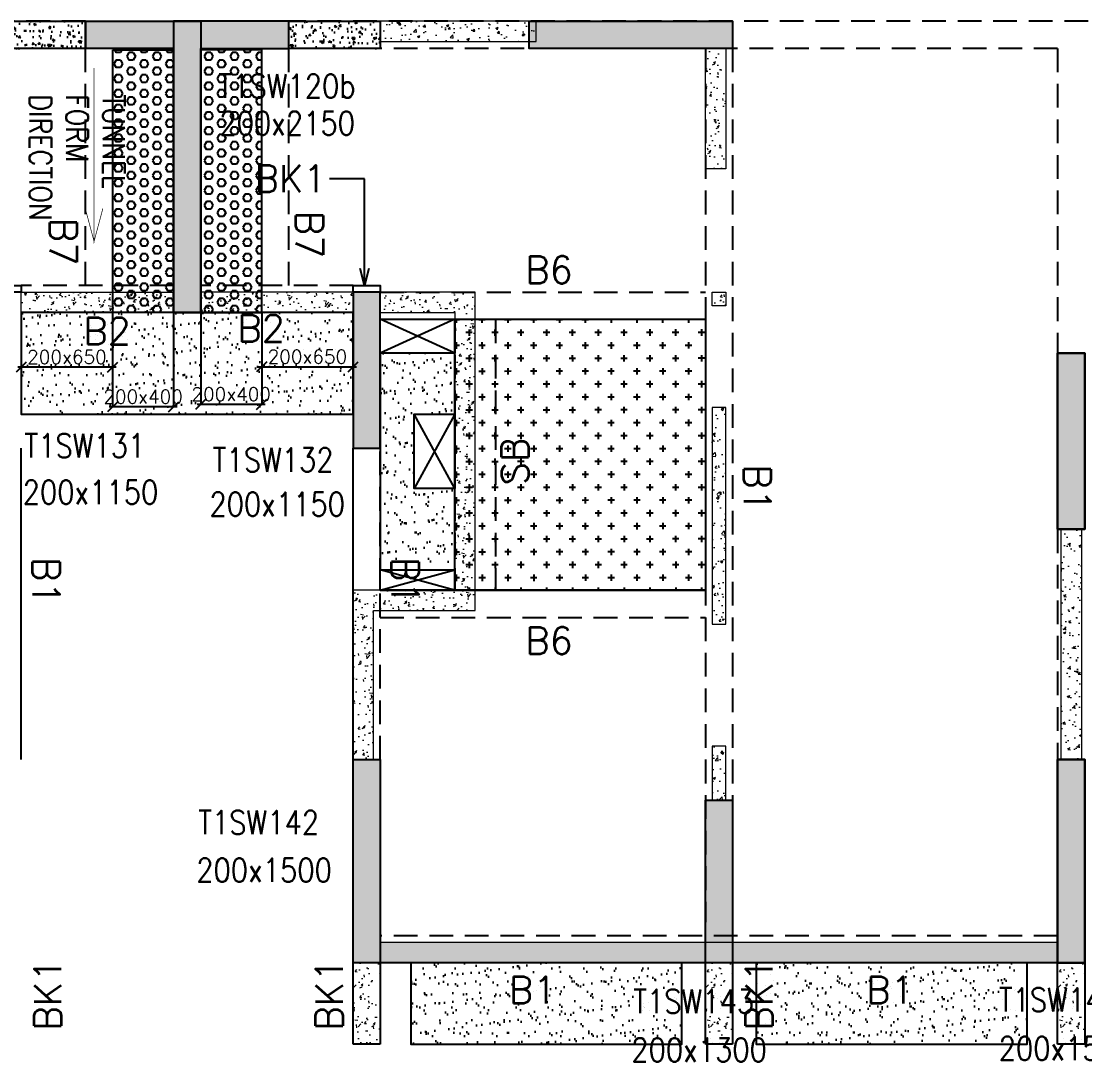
# Model space of a CAD drawing. Header units: millimetres. Extents: x 1078357 to 2594950, y -4969473 to -4636555.
# Drawn here: x 1979451 to 1987301, y -4669834 to -4662154 of the extents above; entities that cross this region are included whole.
import ezdxf

# ---------------------------------------------------------------- set-up
doc = ezdxf.new("R2010")
doc.units = ezdxf.units.MM
doc.header["$PDMODE"] = 35
for name, pattern in [('CONTINOUS', [0]), ('HIDDEN', [0.375, 0.25, -0.125]), ('New Retail block$0$CONTINOUS', [0])]:
    doc.linetypes.add(name, pattern=pattern)
doc.layers.get('0').update_dxf_attribs({"lineweight": 0})
doc.layers.get('Defpoints').update_dxf_attribs({"lineweight": 0})
for name, color, linetype, lineweight in [('A-_ANOTDIMA_D-', 6, 'Continuous', 13), ('COL. NO.', 30, 'Continuous', 25), ('COL. SIZE', 7, 'Continuous', 25), ('DIM', 9, 'Continuous', 25), ('HATCH', 8, 'Continuous', 30), ('RCC UPSTAND', 43, 'Continuous', 30), ('S-NON STR RCC WALL', 8, 'Continuous', 0)]:
    doc.layers.add(name, color=color, linetype=linetype, lineweight=lineweight)
for name, color, linetype in [('B-200x325', 201, 'HIDDEN'), ('B-200x375', 41, 'HIDDEN'), ('B-200x650', 241, 'HIDDEN'), ('B-300xSLAB THK.', 151, 'Continuous'), ('BK1-200x650', 241, 'HIDDEN'), ('DC BEAM NO.', 7, 'Continuous'), ('DROP SLAB', 8, 'Continuous'), ('NON STR. RCC WALL', 6, 'Continuous'), ('S-COLUMN_SHEAR WALL', 1, 'Continuous'), ('S-PROJECTION', 54, 'New Retail block$0$CONTINOUS'), ('SLAB FOLD', 8, 'Continuous'), ('TEXT', 7, 'Continuous')]:
    doc.layers.add(name, color=color, linetype=linetype)
doc.styles.add('Roman', font='romans')
doc.styles.add('ROMANS', font='romans.shx', dxfattribs={"width": 0.85})
doc.dimstyles.new('HARESH', dxfattribs={"dimtxt": 150, "dimasz": 75, "dimexe": 0, "dimexo": 0, "dimgap": 25, "dimtad": 1, "dimdec": 0, "dimdsep": 46, "dimtxsty": 'Roman', "dimblk": 'OBLIQUE', "dimcen": 225, "dimdle": 25, "dimclrd": 2, "dimclre": 2, "dimclrt": 7, "dimadec": 8, "dimazin": 1, "dimtfac": 1, "dimtdec": 0, "dimtmove": 0, "dimatfit": 0, "dimfxl": 1, "dimlwd": -1, "dimlwe": -1, "dimarcsym": 0})
pattern_1 = [(50, (-4410069.28, 23210408.14), (182.184669, -15.9390855), [19.05, -209.55]), (355, (-4410069.28, 23210408.14), (-35.2434214, 191.0568452), [15.24, -167.6405842]), (100.4514447, (-4410054.1, 23210406.81), (146.9412471, 175.1177519), [16.1900088, -178.0902446]), (46.1842, (-4410069.28, 23210458.94), (271.0790409, -42.042328), [28.575, -314.325]), (96.6355576, (-4410046.7, 23210455.44), (237.404134, 247.4261246), [24.2850231, -267.1356082]), (351.1841512, (-4410069.28, 23210458.94), (237.404134, 247.4261246), [22.859967, -251.459732]), (21, (-4410043.88, 23210446.24), (151.6143913, -102.2651982), [19.05, -209.55]), (326, (-4410043.88, 23210446.24), (61.8020283, 184.1879661), [15.24, -167.64]), (71.451445, (-4410031.24, 23210437.72), (213.4164193, 81.9227689), [16.1900088, -178.0899376]), (37.5, (-4410069.28, 23210408.14), (3.08860325, 84.55503887), [0, -165.608, 0, -170.18, 0, -168.275]), (7.5, (-4410069.28, 23210408.14), (66.8196625, 100.18057482), [0, -97.028, 0, -161.798, 0, -64.135]), (327.5, (-4410125.92, 23210408.14), (135.59059517, -5.728744), [0, -63.5, 0, -198.12, 0, -262.89]), (317.5, (-4410151.32, 23210408.14), (148.1291814, 25.42649103), [0, -82.55, 0, -131.572, 0, -186.69])]
pattern_2 = [(140, (-1216073.79, -7197373.38), (12.550427, 143.4520365), [15, -165]), (85, (-1216073.79, -7197373.38), (-150.438427, -27.7502667), [12, -132]), (190.4514445, (-1216072.74, -7197361.43), (-137.887998, 115.7017693), [12.7480384, -140.2284224]), (136.1842, (-1216113.79, -7197373.38), (33.103856, 213.448266), [22.5, -247.5]), (186.6356355, (-1216111.03, -7197355.6), (-194.82372, 186.932389), [19.122068, -210.342752]), (81.184164, (-1216113.8, -7197373.38), (-194.82372, 186.932389), [18, -198]), (111, (-1216103.79, -7197353.38), (80.523778, 119.3814104), [15, -165]), (56, (-1216103.79, -7197353.38), (-145.030009, 48.6630664), [12, -132]), (161.4514447, (-1216097.08, -7197343.43), (-64.5062306, 168.0444753), [12.748038, -140.2284224]), (127.5, (-1216073.79, -7197373.38), (-66.57877077, 2.43197106), [0, -130.4, 0, -134, 0, -132.5]), (97.5, (-1216073.79, -7197373.38), (-78.8823424, 52.6139075), [0, -76.4, 0, -127.4, 0, -50.5]), (57.5, (-1216073.79, -7197417.98), (4.51097435, 106.7644872), [0, -50, 0, -156, 0, -207]), (47.5, (-1216073.79, -7197437.98), (-20.0209965, 116.6372339), [0, -65, 0, -103.6, 0, -147])]
pattern_3 = [(180, (834801.65, 212820.39), (-7e-15, -54.99261315), [31.75, -63.5]), (300, (834801.65, 212820.39), (47.625, 27.4963066), [31.75, -63.5]), (240, (834769.9, 212820.39), (47.625, -27.4963066), [31.75, -63.5])]

# ---------------------------------------------------------------- blocks, each defined once
blk = doc.blocks.new('_Oblique')
at = {"color": 0, "linetype": 'ByBlock', "lineweight": -2}
blk.add_line((-0.5, -0.5), (0.5, 0.5), dxfattribs=at)
blk = doc.blocks.new('*D1496')
at = {"layer": 'Defpoints', "color": 0, "ltscale": 700, "transparency": 16777216}
for p in [(1980125.9, -4664304.3, 0), (1980576, -4664304.3, 0), (1980125.9, -4664999.4)]:
    blk.add_point(p, dxfattribs=at)
at = {"layer": 'DIM', "color": 2, "ltscale": 700, "transparency": 16777216}
for p, q in [((1980125.9, -4664304.3), (1980125.9, -4664999.4)), ((1980576, -4664304.3), (1980576, -4664999.4)), ((1980601, -4664999.4), (1980100.9, -4664999.4))]:
    blk.add_line(p, q, dxfattribs=at)
at = {"layer": 'DIM', "color": 2, "ltscale": 700, "transparency": 16777216, "xscale": 75, "yscale": 75, "zscale": 75, "rotation": 180}
blk.add_blockref('_Oblique', (1980125.9, -4664999.4), dxfattribs=at)
at = {"layer": 'DIM', "color": 2, "ltscale": 700, "transparency": 16777216, "xscale": 75, "yscale": 75, "zscale": 75}
blk.add_blockref('_Oblique', (1980576, -4664999.4), dxfattribs=at)
at = {"layer": 'DIM', "color": 7, "ltscale": 700, "transparency": 16777216, "insert": (1980350.9, -4664924.4), "char_height": 150, "attachment_point": 5, "style": 'Roman'}
blk.add_mtext('{\\H0.666667x;200x400}', dxfattribs=at)
blk = doc.blocks.new('*D1497')
at = {"layer": 'Defpoints', "color": 0, "ltscale": 700, "transparency": 16777216}
for p in [(1979451.2, -4664304.3, 0), (1980125.9, -4664304.3, 0), (1979451.2, -4664706.4)]:
    blk.add_point(p, dxfattribs=at)
at = {"layer": 'DIM', "color": 2, "ltscale": 700, "transparency": 16777216}
for p, q in [((1979451.2, -4664304.3), (1979451.2, -4664706.4)), ((1980125.9, -4664304.3), (1980125.9, -4664706.4)), ((1980150.9, -4664706.4), (1979426.2, -4664706.4))]:
    blk.add_line(p, q, dxfattribs=at)
at = {"layer": 'DIM', "color": 2, "ltscale": 700, "transparency": 16777216, "xscale": 75, "yscale": 75, "zscale": 75, "rotation": 180}
blk.add_blockref('_Oblique', (1979451.2, -4664706.4), dxfattribs=at)
at = {"layer": 'DIM', "color": 2, "ltscale": 700, "transparency": 16777216, "xscale": 75, "yscale": 75, "zscale": 75}
blk.add_blockref('_Oblique', (1980125.9, -4664706.4), dxfattribs=at)
at = {"layer": 'DIM', "color": 7, "ltscale": 700, "transparency": 16777216, "insert": (1979788.5, -4664631.4), "char_height": 150, "attachment_point": 5, "style": 'Roman'}
blk.add_mtext('{\\H0.666667x;200x650}', dxfattribs=at)
blk = doc.blocks.new('*D1498')
at = {"layer": 'Defpoints', "color": 0, "ltscale": 700, "transparency": 16777216}
for p in [(1980776, -4664304.3, 0), (1981226.2, -4664304.3, 0), (1981226.2, -4664981.1)]:
    blk.add_point(p, dxfattribs=at)
at = {"layer": 'DIM', "color": 2, "ltscale": 700, "transparency": 16777216}
for p, q in [((1980776, -4664304.3), (1980776, -4664981.1)), ((1981226.2, -4664304.3), (1981226.2, -4664981.1)), ((1980751, -4664981.1), (1981251.2, -4664981.1))]:
    blk.add_line(p, q, dxfattribs=at)
at = {"layer": 'DIM', "color": 2, "ltscale": 700, "transparency": 16777216, "xscale": 75, "yscale": 75, "zscale": 75, "rotation": 180}
blk.add_blockref('_Oblique', (1980776, -4664981.1), dxfattribs=at)
at = {"layer": 'DIM', "color": 2, "ltscale": 700, "transparency": 16777216, "xscale": 75, "yscale": 75, "zscale": 75}
blk.add_blockref('_Oblique', (1981226.2, -4664981.1), dxfattribs=at)
at = {"layer": 'DIM', "color": 7, "ltscale": 700, "transparency": 16777216, "insert": (1981001.1, -4664906.1), "char_height": 150, "attachment_point": 5, "style": 'Roman'}
blk.add_mtext('{\\H0.666667x;200x400}', dxfattribs=at)
blk = doc.blocks.new('*D1499')
at = {"layer": 'Defpoints', "color": 0, "ltscale": 700, "transparency": 16777216}
for p in [(1981226.2, -4664304.3, 0), (1981901, -4664304.3, 0), (1981901, -4664704.4)]:
    blk.add_point(p, dxfattribs=at)
at = {"layer": 'DIM', "color": 2, "ltscale": 700, "transparency": 16777216}
for p, q in [((1981226.2, -4664304.3), (1981226.2, -4664704.4)), ((1981901, -4664304.3), (1981901, -4664704.4)), ((1981201.2, -4664704.4), (1981926, -4664704.4))]:
    blk.add_line(p, q, dxfattribs=at)
at = {"layer": 'DIM', "color": 2, "ltscale": 700, "transparency": 16777216, "xscale": 75, "yscale": 75, "zscale": 75, "rotation": 180}
blk.add_blockref('_Oblique', (1981226.2, -4664704.4), dxfattribs=at)
at = {"layer": 'DIM', "color": 2, "ltscale": 700, "transparency": 16777216, "xscale": 75, "yscale": 75, "zscale": 75}
blk.add_blockref('_Oblique', (1981901, -4664704.4), dxfattribs=at)
at = {"layer": 'DIM', "color": 7, "ltscale": 700, "transparency": 16777216, "insert": (1981563.6, -4664629.4), "char_height": 150, "attachment_point": 5, "style": 'Roman'}
blk.add_mtext('{\\H0.666667x;200x650}', dxfattribs=at)
blk = doc.blocks.new('G$CD63B60BD')
at = {"layer": 'COL. NO.', "linetype": 'Continuous', "style": 'ROMANS', "width": 0.85}
for s, p in [('T1SW120b', (51580.2, 6384.1, -320.4)), ('T1SW131', (50148.3, 3730, -320.4)), ('T1SW132', (51538, 3625.4, -320.4)), ('T1SW142', (51431.2, 948.8, -320.4)), ('T1SW143', (54642.4, -371.8, -320.4)), ('T1SW144', (57341.1, -360.2, -320.4))]:
    blk.add_text(s, height=175, dxfattribs=at).set_placement(p)
at = {"layer": 'COL. SIZE', "linetype": 'Continuous', "style": 'ROMANS', "width": 0.85}
for s, p in [('200x2150', (51587.7, 6109.9, -320.4)), ('200x1150', (50135.8, 3386.6, -320.4)), ('200x1150', (51513.8, 3298.1, -320.4)), ('200x1500', (51417, 597.2, -320.4)), ('200x1500', (57339.9, -719.7, -320.4)), ('200x1300', (54628.2, -730, -320.4))]:
    blk.add_text(s, height=175, dxfattribs=at).set_placement(p)

msp = doc.modelspace()

# ---------------------------------------------------------------- hatches: boundary and pattern name
at = {"layer": 'DROP SLAB'}
h = msp.add_hatch(dxfattribs=at)
h.set_pattern_fill('CROSS', color=8, scale=15, angle=0.03079)
h.set_pattern_definition([(180.03079016, (-4626764.67, 23436560.17), (-95.19879988, -95.3011726), [47.625, -142.875]), (270.03079016, (-4626788.5, 23436583.97), (95.3011726, -95.19879988), [47.625, -142.875])])
h.paths.add_polyline_path([(1982651.2, -4664353.8), (1984501.2, -4664353.8), (1984501.2, -4666353.6), (1982651.2, -4666353.6)])
at = {"layer": 'HATCH'}
h = msp.add_hatch(dxfattribs=at)
h.set_pattern_fill('AR-SAND', color=8, scale=3, angle=179.97015)
h.set_pattern_definition([(37.47015413, (-3131831.55, 18702404.8), (-4.72361136, 146.8264517), [0, -115.824, 0, -129.54, 0, -123.825]), (7.4701541, (-3131831.55, 18702404.8), (134.9689868, 214.9772528), [0, -62.484, 0, -104.394, 0, -40.005]), (327.4701541, (-3131925.27, 18702404.84), (237.2979035, 0.3075449), [0, -38.1, 0, -137.16, 0, -179.07]), (317.4701541, (-3131925.27, 18702404.84), (229.1017424, 66.759465), [0, -19.05, 0, -89.916, 0, -102.87])])
h.paths.add_polyline_path([(1981901.4, -4664303.8), (1979451.4, -4664303.8), (1979451.4, -4664903.8), (1981901.4, -4664903.8)])
h = msp.add_hatch(dxfattribs=at)
h.set_pattern_fill('AR-SAND', color=8, scale=3, angle=179.97015)
h.set_pattern_definition([(37.47015413, (-3131831.46, 18702404.8), (-4.72361136, 146.8264517), [0, -115.824, 0, -129.54, 0, -123.825]), (7.4701541, (-3131831.46, 18702404.8), (134.9689868, 214.9772528), [0, -62.484, 0, -104.394, 0, -40.005]), (327.4701541, (-3131925.19, 18702404.84), (237.2979035, 0.3075449), [0, -38.1, 0, -137.16, 0, -179.07]), (317.4701541, (-3131925.19, 18702404.84), (229.1017424, 66.759465), [0, -19.05, 0, -89.916, 0, -102.87])])
h.paths.add_polyline_path([(1981901.5, -4664303.8), (1979451.5, -4664303.8), (1979451.5, -4665053.8), (1981901.5, -4665053.8)])
h = msp.add_hatch(dxfattribs=at)
h.set_pattern_fill('AR-SAND', color=8, scale=3, angle=180.02985)
h.set_pattern_definition([(37.47015413, (-4239566.87, 23610371.66), (-4.72361136, 146.8264517), [0, -115.824, 0, -129.54, 0, -123.825]), (7.4701541, (-4239566.87, 23610371.66), (134.9689868, 214.9772528), [0, -62.484, 0, -104.394, 0, -40.005]), (327.47015413, (-4239660.6, 23610371.71), (237.29790347, 0.3075449), [0, -38.1, 0, -137.16, 0, -179.07]), (317.4701541, (-4239660.6, 23610371.7), (229.1017424, 66.759465), [0, -19.05, 0, -89.916, 0, -102.87])])
h.paths.add_polyline_path([(1982101.2, -4666203.8), (1982651.2, -4666203.8), (1982651.2, -4665603.8), (1982351.2, -4665603.8), (1982351.2, -4665053.8), (1982651.2, -4665053.8), (1982651.2, -4664603.8), (1982101.2, -4664603.8)])
h = msp.add_hatch(dxfattribs=at)
h.set_pattern_fill('AR-SAND', color=8, scale=3, angle=179.97015)
h.set_pattern_definition([(37.47015413, (-3138356.55, 18702404.81), (-4.72361136, 146.8264517), [0, -115.824, 0, -129.54, 0, -123.825]), (7.4701541, (-3138356.55, 18702404.8), (134.9689868, 214.9772528), [0, -62.484, 0, -104.394, 0, -40.005]), (327.4701541, (-3138450.27, 18702404.86), (237.2979035, 0.3075449), [0, -38.1, 0, -137.16, 0, -179.07]), (317.4701541, (-3138450.27, 18702404.86), (229.1017424, 66.759465), [0, -19.05, 0, -89.916, 0, -102.87])])
h.paths.add_polyline_path([(1984326.4, -4669103.8), (1982326.4, -4669103.8), (1982326.4, -4669703.8), (1984326.4, -4669703.8)])
h = msp.add_hatch(dxfattribs=at)
h.set_pattern_fill('AR-SAND', color=8, scale=3, angle=179.97015)
h.set_pattern_definition([(37.47015413, (-3140906.55, 18702404.81), (-4.72361136, 146.8264517), [0, -115.824, 0, -129.54, 0, -123.825]), (7.4701541, (-3140906.55, 18702404.8), (134.9689868, 214.9772528), [0, -62.484, 0, -104.394, 0, -40.005]), (327.4701541, (-3141000.27, 18702404.86), (237.2979035, 0.3075449), [0, -38.1, 0, -137.16, 0, -179.07]), (317.4701541, (-3141000.27, 18702404.86), (229.1017424, 66.759465), [0, -19.05, 0, -89.916, 0, -102.87])])
h.paths.add_polyline_path([(1986876.4, -4669103.8), (1984876.4, -4669103.8), (1984876.4, -4669703.8), (1986876.4, -4669703.8)])
at = {"layer": 'RCC UPSTAND'}
h = msp.add_hatch(dxfattribs=at)
h.set_pattern_fill('AR-CONC', color=8, scale=20, angle=90)
h.set_pattern_definition(pattern_2)
h.paths.add_polyline_path([(1979251.2, -4662153.8), (1979926.2, -4662153.8), (1979926.2, -4662353.8), (1979251.2, -4662353.8)])
h = msp.add_hatch(dxfattribs=at)
h.set_pattern_fill('AR-CONC', color=8, scale=20, angle=90)
h.set_pattern_definition(pattern_2)
h.paths.add_polyline_path([(1981426.2, -4662153.8), (1982101.2, -4662153.8), (1982101.2, -4662353.8), (1981426.2, -4662353.8)])
at = {"layer": 'S-COLUMN_SHEAR WALL', "lineweight": 25}
h = msp.add_hatch(color=1, dxfattribs=at)
h.dxf.hatch_style = 1
h.paths.add_polyline_path([(1980576.2, -4662353.8), (1979926.2, -4662353.8), (1979926.2, -4662153.8), (1980776.2, -4662153.8), (1980776.2, -4664303.8), (1980576.2, -4664303.8)])
at = {"layer": 'S-COLUMN_SHEAR WALL', "lineweight": 25, "extrusion": (1.00316e-06, -2.11765e-11, 1)}
h = msp.add_hatch(color=1, dxfattribs=at)
h.dxf.hatch_style = 1
h.paths.add_polyline_path([(1980776.2, -4662353.8), (1981426.2, -4662353.8), (1981426.2, -4662153.8), (1980576.2, -4662153.8), (1980576.2, -4664303.8), (1980776.2, -4664303.8)])
at = {"layer": 'S-COLUMN_SHEAR WALL', "lineweight": 25}
h = msp.add_hatch(color=1, dxfattribs=at)
h.dxf.hatch_style = 1
h.paths.add_polyline_path([(1983201.2, -4662153.8), (1984701.2, -4662153.8), (1984701.2, -4662353.8), (1983201.2, -4662353.8)])
at = {"layer": 'S-COLUMN_SHEAR WALL', "lineweight": 25, "extrusion": (1.00316e-06, -2.11765e-11, 1)}
h = msp.add_hatch(color=1, dxfattribs=at)
h.dxf.hatch_style = 1
h.paths.add_polyline_path([(1982101.2, -4664153.8), (1981901.2, -4664153.8), (1981901.2, -4665303.8), (1982101.2, -4665303.8)])
h = msp.add_hatch(color=1, dxfattribs=at)
h.dxf.hatch_style = 1
h.paths.add_polyline_path([(1987301.2, -4664603.8), (1987101.2, -4664603.8), (1987101.2, -4665903.8), (1987301.2, -4665903.8)])
at = {"layer": 'S-COLUMN_SHEAR WALL', "lineweight": 25, "extrusion": (-1.00316e-06, -1.91639e-11, 1)}
h = msp.add_hatch(color=1, dxfattribs=at)
h.dxf.hatch_style = 1
h.paths.add_polyline_path([(1987101.2, -4664603.8), (1987301.2, -4664603.8), (1987301.2, -4665903.8), (1987101.2, -4665903.8)])
at = {"layer": 'S-COLUMN_SHEAR WALL', "lineweight": 25, "extrusion": (1.00316e-06, -2.11765e-11, 1)}
h = msp.add_hatch(color=1, dxfattribs=at)
h.dxf.hatch_style = 1
h.paths.add_polyline_path([(1982101.2, -4669103.8), (1981901.2, -4669103.8), (1981901.2, -4667603.8), (1982101.2, -4667603.8)])
h = msp.add_hatch(color=1, dxfattribs=at)
h.dxf.hatch_style = 1
h.paths.add_polyline_path([(1987301.2, -4669103.9), (1987101.2, -4669103.9), (1987101.2, -4667603.8), (1987301.2, -4667603.8)])
at = {"layer": 'S-COLUMN_SHEAR WALL', "lineweight": 25, "extrusion": (-1.00316e-06, -1.91639e-11, 1)}
h = msp.add_hatch(color=1, dxfattribs=at)
h.dxf.hatch_style = 1
h.paths.add_polyline_path([(1987101.2, -4669103.9), (1987301.2, -4669103.9), (1987301.2, -4667603.8), (1987101.2, -4667603.8)])
at = {"layer": 'S-COLUMN_SHEAR WALL', "lineweight": 25}
h = msp.add_hatch(color=1, dxfattribs=at)
h.dxf.hatch_style = 1
h.paths.add_polyline_path([(1984701.2, -4667903.8), (1984701.2, -4669103.8), (1984501.2, -4669103.8), (1984501.2, -4667903.8)])
at = {"layer": 'S-NON STR RCC WALL', "ltscale": 700}
h = msp.add_hatch(dxfattribs=at)
h.set_pattern_fill('AR-CONC', color=256)
h.set_pattern_definition([(50, (1951234.82, -4802138.5), (182.18467, -15.93909), [19.05, -209.55]), (355, (1951234.82, -4802138.5), (-35.24342, 191.05685), [15.24, -167.64058]), (100.45144, (1951250, -4802139.83), (146.94125, 175.11775), [16.19, -178.09024]), (46.1842, (1951234.82, -4802087.7), (271.07904, -42.04233), [28.575, -314.325]), (96.63556, (1951257.4, -4802091.2), (237.40413, 247.42612), [24.285, -267.1356]), (351.18415, (1951234.82, -4802087.7), (237.40413, 247.4261), [22.85997, -251.45973]), (21, (1951260.22, -4802100.4), (151.61439, -102.2652), [19.05, -209.55]), (326, (1951260.22, -4802100.4), (61.80203, 184.18797), [15.24, -167.64]), (71.45144, (1951272.85, -4802108.92), (213.41642, 81.92277), [16.19, -178.08994]), (37.5, (1951234.82, -4802138.5), (3.088603, 84.55504), [0, -165.608, 0, -170.18, 0, -168.275]), (7.5, (1951234.82, -4802138.5), (66.81966, 100.180575), [0, -97.028, 0, -161.798, 0, -64.135]), (327.5, (1951178.18, -4802138.5), (135.590595, -5.728744), [0, -63.5, 0, -198.12, 0, -262.89]), (317.5, (1951152.78, -4802138.5), (148.12918, 25.42649), [0, -82.55, 0, -131.572, 0, -186.69])])
h.paths.add_polyline_path([(1983251.4, -4662153.8), (1982101.4, -4662153.8), (1982101.4, -4662303.8), (1983251.4, -4662303.8)])
at = {"layer": 'S-NON STR RCC WALL'}
h = msp.add_hatch(dxfattribs=at)
h.set_pattern_fill('AR-CONC', color=256, angle=180)
h.set_pattern_definition([(50, (-5467033.76, 27891137.28), (182.184669, -15.93908554), [19.05, -209.55]), (355, (-5467033.76, 27891137.28), (-35.2434214, 191.0568452), [15.24, -167.6405842]), (100.4514447, (-5467018.58, 27891135.95), (146.9412471, 175.1177519), [16.1900088, -178.0902446]), (46.1842, (-5467033.76, 27891188.08), (271.0790409, -42.042328), [28.575, -314.325]), (96.6355576, (-5467011.17, 27891184.57), (237.404134, 247.4261246), [24.2850231, -267.1356082]), (351.1841512, (-5467033.76, 27891188.08), (237.404134, 247.4261246), [22.859967, -251.459732]), (21, (-5467008.36, 27891175.38), (151.6143913, -102.2651982), [19.05, -209.55]), (326, (-5467008.36, 27891175.38), (61.8020283, 184.1879661), [15.24, -167.64]), (71.451445, (-5466995.73, 27891166.85), (213.4164193, 81.9227689), [16.1900088, -178.0899376]), (37.5, (-5467033.76, 27891137.276), (3.08860325, 84.55503887), [0, -165.608, 0, -170.18, 0, -168.275]), (7.5, (-5467033.76, 27891137.28), (66.8196625, 100.18057482), [0, -97.028, 0, -161.798, 0, -64.135]), (327.5, (-5467090.4, 27891137.276), (135.59059517, -5.72874399), [0, -63.5, 0, -198.12, 0, -262.89]), (317.5, (-5467115.8, 27891137.28), (148.1291814, 25.42649103), [0, -82.55, 0, -131.572, 0, -186.69])])
h.paths.add_polyline_path([(1984501.4, -4662353.9), (1984651.4, -4662353.9), (1984651.4, -4663243.8), (1984501.4, -4663243.8)])
h = msp.add_hatch(dxfattribs=at)
h.set_pattern_fill('AR-CONC', color=256)
h.set_pattern_definition(pattern_1)
h.paths.add_polyline_path([(1980576.4, -4664303.8), (1979451.4, -4664303.8), (1979451.4, -4664153.8), (1980576.4, -4664153.8)])
h = msp.add_hatch(dxfattribs=at)
h.set_pattern_fill('AR-CONC', color=256, angle=180)
h.set_pattern_definition(pattern_1)
h.paths.add_polyline_path([(1980776.4, -4664303.8), (1981901.4, -4664303.8), (1981901.4, -4664153.8), (1980776.4, -4664153.8)])
h = msp.add_hatch(dxfattribs=at)
h.set_pattern_fill('AR-CONC', color=256, angle=180)
h.set_pattern_definition(pattern_1)
h.paths.add_polyline_path([(1982801.4, -4666503.8), (1982801.4, -4664153.8), (1982101.4, -4664153.8), (1982101.4, -4664303.8), (1982651.4, -4664303.8), (1982651.4, -4666353.8), (1981901.4, -4666353.8), (1981901.4, -4667603.8), (1982051.4, -4667603.8), (1982051.4, -4666503.8)])
h = msp.add_hatch(dxfattribs=at)
h.set_pattern_fill('AR-CONC', color=256, angle=180)
h.set_pattern_definition([(50, (3081825.94, -9479255.7), (182.184669, -15.9390855), [19.05, -209.55]), (355, (3081825.94, -9479255.7), (-35.2434214, 191.056845), [15.24, -167.640584]), (100.4514447, (3081841.12, -9479257.02), (146.941247, 175.117752), [16.190009, -178.0902446]), (46.1842, (3081825.94, -9479204.9), (271.079041, -42.042328), [28.575, -314.325]), (96.6355576, (3081848.53, -9479208.4), (237.404134, 247.426125), [24.285023, -267.135608]), (351.184151, (3081825.94, -9479204.9), (237.404134, 247.426125), [22.859967, -251.459732]), (21, (3081851.34, -9479217.6), (151.6143913, -102.265198), [19.05, -209.55]), (326, (3081851.34, -9479217.6), (61.802028, 184.187966), [15.24, -167.64]), (71.451445, (3081863.98, -9479226.12), (213.416419, 81.922769), [16.190009, -178.0899376]), (37.5, (3081825.94, -9479255.69), (3.08860325, 84.5550389), [0, -165.608, 0, -170.18, 0, -168.275]), (7.5, (3081825.94, -9479255.69), (66.8196625, 100.1805748), [0, -97.028, 0, -161.798, 0, -64.135]), (327.5, (3081769.3, -9479255.69), (135.5905952, -5.728744), [0, -63.5, 0, -198.12, 0, -262.89]), (317.5, (3081743.9, -9479255.69), (148.1291814, 25.426491), [0, -82.55, 0, -131.572, 0, -186.69])])
h.paths.add_polyline_path([(1984551.4, -4664153.6), (1984651.4, -4664153.6), (1984651.4, -4664253.6), (1984551.4, -4664253.6)])
h = msp.add_hatch(dxfattribs=at)
h.set_pattern_fill('AR-CONC', color=256, angle=180)
h.set_pattern_definition([(50, (3081839.16, -9477891.03), (182.184669, -15.9390855), [19.05, -209.55]), (355, (3081839.16, -9477891.03), (-35.2434214, 191.056845), [15.24, -167.640584]), (100.4514447, (3081854.34, -9477892.36), (146.941247, 175.117752), [16.190009, -178.0902446]), (46.1842, (3081839.16, -9477840.23), (271.079041, -42.042328), [28.575, -314.325]), (96.6355576, (3081861.75, -9477843.73), (237.404134, 247.426125), [24.285023, -267.135608]), (351.184151, (3081839.16, -9477840.23), (237.404134, 247.426125), [22.859967, -251.459732]), (21, (3081864.56, -9477852.93), (151.6143913, -102.265198), [19.05, -209.55]), (326, (3081864.56, -9477852.93), (61.802028, 184.187966), [15.24, -167.64]), (71.451445, (3081877.2, -9477861.45), (213.416419, 81.922769), [16.190009, -178.0899376]), (37.5, (3081839.16, -9477891.03), (3.08860325, 84.5550389), [0, -165.608, 0, -170.18, 0, -168.275]), (7.5, (3081839.16, -9477891.03), (66.8196625, 100.1805748), [0, -97.028, 0, -161.798, 0, -64.135]), (327.5, (3081782.515, -9477891.03), (135.5905952, -5.728744), [0, -63.5, 0, -198.12, 0, -262.89]), (317.5, (3081757.11, -9477891.03), (148.1291814, 25.426491), [0, -82.55, 0, -131.572, 0, -186.69])])
h.paths.add_polyline_path([(1984551.4, -4666603.6), (1984651.4, -4666603.6), (1984651.4, -4665003.6), (1984551.4, -4665003.6)])
at = {"layer": 'S-NON STR RCC WALL', "ltscale": 700}
h = msp.add_hatch(dxfattribs=at)
h.set_pattern_fill('AR-CONC', color=256)
h.set_pattern_definition([(50, (854010.1, -118119.31), (182.184669, -15.9390855), [19.05, -209.55]), (355, (854010.1, -118119.31), (-35.2434214, 191.056845), [15.24, -167.640584]), (100.4514447, (854025.29, -118120.64), (146.941247, 175.117752), [16.190009, -178.0902446]), (46.1842, (854010.1, -118068.51), (271.079041, -42.042328), [28.575, -314.325]), (96.6355576, (854032.7, -118072.02), (237.404134, 247.426125), [24.285023, -267.135608]), (351.184151, (854010.1, -118068.5), (237.404134, 247.426125), [22.859967, -251.459732]), (21, (854035.5, -118081.21), (151.6143913, -102.265198), [19.05, -209.55]), (326, (854035.5, -118081.21), (61.802028, 184.187966), [15.24, -167.64]), (71.451445, (854048.14, -118089.74), (213.416419, 81.922769), [16.190009, -178.0899376]), (37.5, (854010.104, -118119.31), (3.08860325, 84.5550389), [0, -165.608, 0, -170.18, 0, -168.275]), (7.5, (854010.1, -118119.31), (66.8196625, 100.1805748), [0, -97.028, 0, -161.798, 0, -64.135]), (327.5, (853953.46, -118119.31), (135.5905952, -5.728744), [0, -63.5, 0, -198.12, 0, -262.89]), (317.5, (853928.06, -118119.31), (148.1291814, 25.426491), [0, -82.55, 0, -131.572, 0, -186.69])])
h.paths.add_polyline_path([(1987126.4, -4665903.8), (1987276.4, -4665903.8), (1987276.4, -4667603.8), (1987126.4, -4667603.8)])
at = {"layer": 'S-NON STR RCC WALL'}
h = msp.add_hatch(dxfattribs=at)
h.set_pattern_fill('AR-CONC', color=256, angle=180)
h.set_pattern_definition([(50, (1984614.44, -4793871.84), (182.18467, -15.93909), [19.05, -209.55]), (355, (1984614.44, -4793871.84), (-35.24342, 191.05685), [15.24, -167.64058]), (100.45144, (1984629.62, -4793873.17), (146.94125, 175.11775), [16.19, -178.09024]), (46.1842, (1984614.44, -4793821.04), (271.07904, -42.04233), [28.575, -314.325]), (96.63556, (1984637.03, -4793824.55), (237.40413, 247.4261), [24.285, -267.1356]), (351.18415, (1984614.44, -4793821.04), (237.40413, 247.4261), [22.85997, -251.45973]), (21, (1984639.84, -4793833.74), (151.6144, -102.2652), [19.05, -209.55]), (326, (1984639.84, -4793833.74), (61.80203, 184.18797), [15.24, -167.64]), (71.45144, (1984652.48, -4793842.26), (213.41642, 81.92277), [16.19, -178.08994]), (37.5, (1984614.44, -4793871.84), (3.088603, 84.55504), [0, -165.608, 0, -170.18, 0, -168.275]), (7.5, (1984614.44, -4793871.84), (66.81966, 100.180575), [0, -97.028, 0, -161.798, 0, -64.135]), (327.5, (1984557.8, -4793871.84), (135.590595, -5.728744), [0, -63.5, 0, -198.12, 0, -262.89]), (317.5, (1984532.4, -4793871.84), (148.12918, 25.42649), [0, -82.55, 0, -131.572, 0, -186.69])])
h.paths.add_polyline_path([(1984551.5, -4667904.1), (1984651.5, -4667904.1), (1984651.4, -4667503.6), (1984551.4, -4667503.6)])
h = msp.add_hatch(dxfattribs=at)
h.set_pattern_fill('AR-CONC', color=256, angle=180)
h.set_pattern_definition([(50, (-5507294, 27894427.33), (182.184669, -15.93908554), [19.05, -209.55]), (355, (-5507294, 27894427.33), (-35.2434214, 191.0568452), [15.24, -167.6405842]), (100.4514447, (-5507278.81, 27894426), (146.9412471, 175.1177519), [16.1900088, -178.0902446]), (46.1842, (-5507294, 27894478.13), (271.0790409, -42.042328), [28.575, -314.325]), (96.6355576, (-5507271.4, 27894474.62), (237.404134, 247.4261246), [24.2850231, -267.1356082]), (351.1841512, (-5507294, 27894478.13), (237.404134, 247.4261246), [22.859967, -251.459732]), (21, (-5507268.6, 27894465.43), (151.6143913, -102.2651982), [19.05, -209.55]), (326, (-5507268.6, 27894465.43), (61.8020283, 184.1879661), [15.24, -167.64]), (71.451445, (-5507255.96, 27894456.9), (213.4164193, 81.9227689), [16.1900088, -178.0899376]), (37.5, (-5507293.994, 27894427.326), (3.08860325, 84.55503887), [0, -165.608, 0, -170.18, 0, -168.275]), (7.5, (-5507293.99, 27894427.33), (66.8196625, 100.18057482), [0, -97.028, 0, -161.798, 0, -64.135]), (327.5, (-5507350.636, 27894427.326), (135.59059517, -5.72874399), [0, -63.5, 0, -198.12, 0, -262.89]), (317.5, (-5507376.04, 27894427.33), (148.1291814, 25.42649103), [0, -82.55, 0, -131.572, 0, -186.69])])
h.paths.add_polyline_path([(1982104.3, -4669103.8), (1987101.4, -4669103.8), (1987101.4, -4668953.8), (1982104.3, -4668953.8)])
h = msp.add_hatch(dxfattribs=at)
h.set_pattern_fill('AR-CONC', color=256, angle=180)
h.set_pattern_definition([(50, (-7648271, 37570003.53), (182.184669, -15.93908554), [19.05, -209.55]), (355, (-7648271, 37570003.53), (-35.2434214, 191.0568452), [15.24, -167.6405842]), (100.4514447, (-7648255.82, 37570002.2), (146.9412471, 175.1177519), [16.1900088, -178.0902446]), (46.1842, (-7648271, 37570054.33), (271.0790409, -42.0423279), [28.575, -314.325]), (96.6355576, (-7648248.4, 37570050.82), (237.404134, 247.4261246), [24.2850231, -267.1356082]), (351.1841512, (-7648271, 37570054.33), (237.404134, 247.4261246), [22.859967, -251.459732]), (21, (-7648245.6, 37570041.63), (151.61439127, -102.2651982), [19.05, -209.55]), (326, (-7648245.6, 37570041.63), (61.80202835, 184.1879661), [15.24, -167.64]), (71.451445, (-7648232.97, 37570033.1), (213.4164193, 81.9227689), [16.1900088, -178.0899376]), (37.5, (-7648271, 37570003.525), (3.08860325, 84.55503887), [0, -165.608, 0, -170.18, 0, -168.275]), (7.5, (-7648271, 37570003.525), (66.81966251, 100.18057482), [0, -97.028, 0, -161.798, 0, -64.135]), (327.5, (-7648327.64, 37570003.525), (135.59059517, -5.72874399), [0, -63.5, 0, -198.12, 0, -262.89]), (317.5, (-7648353.04, 37570003.53), (148.1291814, 25.42649103), [0, -82.55, 0, -131.572, 0, -186.69])])
h.paths.add_polyline_path([(1982101.2, -4669103.7), (1981901.3, -4669103.7), (1981901.3, -4669703.7), (1982101.2, -4669703.7), (1982101.3, -4669703.7), (1982101.3, -4669103.9)], is_closed=False)
h = msp.add_hatch(dxfattribs=at)
h.set_pattern_fill('AR-CONC', color=256, angle=180)
h.set_pattern_definition([(50, (-7645670.98, 37570003.46), (182.184669, -15.93908554), [19.05, -209.55]), (355, (-7645670.98, 37570003.46), (-35.2434214, 191.0568452), [15.24, -167.6405842]), (100.4514447, (-7645655.8, 37570002.13), (146.9412471, 175.1177519), [16.1900088, -178.0902446]), (46.1842, (-7645670.98, 37570054.26), (271.0790409, -42.0423279), [28.575, -314.325]), (96.6355576, (-7645648.4, 37570050.76), (237.404134, 247.4261246), [24.2850231, -267.1356082]), (351.1841512, (-7645670.98, 37570054.26), (237.404134, 247.4261246), [22.859967, -251.459732]), (21, (-7645645.58, 37570041.56), (151.61439127, -102.2651982), [19.05, -209.55]), (326, (-7645645.58, 37570041.56), (61.80202835, 184.1879661), [15.24, -167.64]), (71.451445, (-7645632.95, 37570033.04), (213.4164193, 81.9227689), [16.1900088, -178.0899376]), (37.5, (-7645670.985, 37570003.46), (3.08860325, 84.55503887), [0, -165.608, 0, -170.18, 0, -168.275]), (7.5, (-7645670.985, 37570003.46), (66.81966251, 100.18057482), [0, -97.028, 0, -161.798, 0, -64.135]), (327.5, (-7645727.63, 37570003.46), (135.59059517, -5.72874399), [0, -63.5, 0, -198.12, 0, -262.89]), (317.5, (-7645753.03, 37570003.46), (148.1291814, 25.42649103), [0, -82.55, 0, -131.572, 0, -186.69])])
h.paths.add_polyline_path([(1984701.3, -4669103.8), (1984501.3, -4669103.8), (1984501.3, -4669703.8), (1984701.3, -4669703.8), (1984701.3, -4669703.8), (1984701.3, -4669103.9)], is_closed=False)
h = msp.add_hatch(dxfattribs=at)
h.set_pattern_fill('AR-CONC', color=256, angle=180)
h.set_pattern_definition([(50, (-7643070.96, 37570003.46), (182.184669, -15.93908554), [19.05, -209.55]), (355, (-7643070.96, 37570003.46), (-35.2434214, 191.0568452), [15.24, -167.6405842]), (100.4514447, (-7643055.78, 37570002.13), (146.9412471, 175.1177519), [16.1900088, -178.0902446]), (46.1842, (-7643070.96, 37570054.26), (271.0790409, -42.0423279), [28.575, -314.325]), (96.6355576, (-7643048.37, 37570050.76), (237.404134, 247.4261246), [24.2850231, -267.1356082]), (351.1841512, (-7643070.96, 37570054.26), (237.404134, 247.4261246), [22.859967, -251.459732]), (21, (-7643045.56, 37570041.56), (151.61439127, -102.2651982), [19.05, -209.55]), (326, (-7643045.56, 37570041.56), (61.80202835, 184.1879661), [15.24, -167.64]), (71.451445, (-7643032.93, 37570033.04), (213.4164193, 81.9227689), [16.1900088, -178.0899376]), (37.5, (-7643070.964, 37570003.46), (3.08860325, 84.55503887), [0, -165.608, 0, -170.18, 0, -168.275]), (7.5, (-7643070.96, 37570003.46), (66.81966251, 100.18057482), [0, -97.028, 0, -161.798, 0, -64.135]), (327.5, (-7643127.606, 37570003.46), (135.59059517, -5.72874399), [0, -63.5, 0, -198.12, 0, -262.89]), (317.5, (-7643153, 37570003.46), (148.1291814, 25.42649103), [0, -82.55, 0, -131.572, 0, -186.69])])
h.paths.add_polyline_path([(1987301.3, -4669103.8), (1987101.3, -4669103.8), (1987101.3, -4669703.8), (1987301.3, -4669703.8), (1987301.3, -4669703.8), (1987301.3, -4669103.9)], is_closed=False)
at = {"layer": 'SLAB FOLD', "ltscale": 1000}
h = msp.add_hatch(dxfattribs=at)
h.set_pattern_fill('HEX', color=8, scale=10, angle=180)
h.set_pattern_definition(pattern_3)
h.paths.add_polyline_path([(1980576.4, -4662364.4), (1980126.4, -4662364.4), (1980126.4, -4664303.7), (1980576.4, -4664303.7)])
h = msp.add_hatch(dxfattribs=at)
h.set_pattern_fill('HEX', color=8, scale=10, angle=180)
h.set_pattern_definition(pattern_3)
h.paths.add_polyline_path([(1980776.7, -4662364.4), (1981226.7, -4662364.4), (1981226.7, -4664303.7), (1980776.7, -4664303.7)])

# ---------------------------------------------------------------- linework, layer by layer
at = {"color": 2, "ltscale": 1000, "const_width": 5, "elevation": -0.1}
msp.add_lwpolyline([(1979923.7, -4663535.3), (1979988.8, -4663778.3), (1979988.8, -4662498.6), (1979988.8, -4663778.3), (1980053.9, -4663535.3)], dxfattribs=at)
at = {"layer": 'B-200x325', "ltscale": 700}
for p, q in [((1982101.7, -4664153.8, 0), (1984501.5, -4664153.8, 0)), ((1982101.5, -4666553.6, 0), (1984501.5, -4666553.6, 0))]:
    msp.add_line(p, q, dxfattribs=at)
at = {"layer": 'B-200x325', "linetype": 'Continuous', "ltscale": 700}
for p, q in [((1982101.7, -4664353.8, 0), (1984501.5, -4664353.8, 0)), ((1982101.5, -4666353.6, 0), (1984501.5, -4666353.6, 0))]:
    msp.add_line(p, q, dxfattribs=at)
at = {"layer": 'B-200x375', "ltscale": 700}
for p, q in [((1979926.4, -4664103.8, 0), (1979926.4, -4662353.8, 0)), ((1981426.7, -4664103.8, 0), (1981426.7, -4662353.8, 0))]:
    msp.add_line(p, q, dxfattribs=at)
at = {"layer": 'B-200x375', "linetype": 'Continuous', "ltscale": 700}
for p, q in [((1980126.4, -4664103.8, 0), (1980126.4, -4662364.4, 0)), ((1981226.7, -4664103.8, 0), (1981226.7, -4662364.4, 0))]:
    msp.add_line(p, q, dxfattribs=at)
at = {"layer": 'B-200x650', "linetype": 'HIDDEN', "ltscale": 700}
for p, q in [((1979926.2, -4662153.8, 0), (1974251.4, -4662153.8, 0)), ((1993626.2, -4662153.8, 0), (1981426.2, -4662153.8, 0)), ((1979926.2, -4662353.8, 0), (1974251.4, -4662353.8, 0)), ((1987101.4, -4662353.8, 0), (1981426.2, -4662353.8, 0)), ((1984501.4, -4662353.9, 0), (1984501.4, -4668803.8, 0)), ((1984701.4, -4662353.9, 0), (1984701.4, -4668803.8, 0)), ((1987101.4, -4662353.8, 0), (1987101.4, -4664603.8, 0)), ((1980576.4, -4664103.8, 0), (1979451.4, -4664103.8, 0)), ((1981901.4, -4664103.8, 0), (1980776.4, -4664103.8, 0)), ((1982101.4, -4667603.8, 0), (1982101.4, -4665303.7, 0)), ((1987101.4, -4665903.8, 0), (1987101.4, -4667603.8, 0)), ((1987101.4, -4668903.8, 0), (1982101.4, -4668903.8, 0))]:
    msp.add_line(p, q, dxfattribs=at)
at = {"layer": 'B-200x650', "linetype": 'Continuous', "ltscale": 700}
msp.add_line((1981901.4, -4664303.8, 0), (1979451.4, -4664303.8, 0), dxfattribs=at)
at = {"layer": 'B-200x650', "linetype": 'CONTINOUS', "ltscale": 700}
for p, q in [((1979451.4, -4667603.8, 0), (1979451.4, -4665303.7, 0)), ((1981901.4, -4667603.8, 0), (1981901.4, -4665303.7, 0)), ((1981901.3, -4669703.8, 0), (1981901.3, -4669103.8, 0)), ((1982101.3, -4669103.8, 0), (1982101.3, -4669703.8, 0)), ((1987101.4, -4669103.8, 0), (1982101.4, -4669103.8, 0)), ((1984501.3, -4669703.9, 0), (1984501.3, -4669103.9, 0)), ((1984701.3, -4669103.9, 0), (1984701.3, -4669703.9, 0)), ((1987101.3, -4669703.9, 0), (1987101.3, -4669103.9, 0)), ((1987301.3, -4669103.9, 0), (1987301.3, -4669703.9, 0)), ((1982101.3, -4669703.8, 0), (1981901.3, -4669703.8, 0)), ((1984701.3, -4669703.9, 0), (1984501.3, -4669703.9, 0)), ((1987301.3, -4669703.9, 0), (1987101.3, -4669703.9, 0))]:
    msp.add_line(p, q, dxfattribs=at)
at = {"layer": 'B-300xSLAB THK.', "linetype": 'HIDDEN', "ltscale": 700}
for p, q in [((1982651, -4664354, 0), (1982651, -4666353.8, 0)), ((1982951, -4664354, 0), (1982951, -4666353.8, 0))]:
    msp.add_line(p, q, dxfattribs=at)
at = {"layer": 'BK1-200x650', "linetype": 'Continuous', "ltscale": 700, "elevation": 0}
for points in [[(1979451.5, -4664153.8), (1979251.4, -4664153.8), (1979251.4, -4664103.7), (1979451.5, -4664103.7)], [(1982101.5, -4664153.8), (1981901.4, -4664153.8), (1981901.4, -4664103.7), (1982101.5, -4664103.7)]]:
    msp.add_lwpolyline(points, close=True, dxfattribs=at)
at = {"layer": 'DROP SLAB', "color": 3, "linetype": 'CONTINOUS', "ltscale": 500}
for p, q in [((1982651.2, -4664353.8, 0), (1982101.2, -4664603.8)), ((1982651.2, -4664603.8), (1982101.4, -4664353.8, 0)), ((1982651.2, -4665603.8), (1982351.2, -4665053.8)), ((1982651.2, -4665053.8), (1982351.2, -4665603.8)), ((1982650.4, -4666353.6, 0), (1982101.2, -4666203.8, 0)), ((1982101.2, -4666353.8), (1982651.2, -4666203.8, 0))]:
    msp.add_line(p, q, dxfattribs=at)
at = {"layer": 'DROP SLAB', "color": 3, "linetype": 'CONTINOUS', "ltscale": 500, "elevation": 0}
for points in [[(1982651.2, -4664603.8), (1982101.4, -4664603.8), (1982101.4, -4664353.8), (1982651.2, -4664353.8)], [(1982651.2, -4664353.8), (1984501.2, -4664353.8), (1984501.2, -4666353.6), (1982651.2, -4666353.6)], [(1982651.2, -4665603.8), (1982351.2, -4665603.8), (1982351.2, -4665053.8), (1982651.2, -4665053.8)], [(1982651.2, -4666353.6), (1982101.2, -4666353.6), (1982101.2, -4666203.8), (1982651.2, -4666203.8)]]:
    msp.add_lwpolyline(points, close=True, dxfattribs=at)
at = {"layer": 'NON STR. RCC WALL', "elevation": 0}
for points in [[(1979251.2, -4662153.8), (1979926.2, -4662153.8), (1979926.2, -4662353.8), (1979251.2, -4662353.8)], [(1981426.2, -4662153.8), (1982101.2, -4662153.8), (1982101.2, -4662353.8), (1981426.2, -4662353.8)]]:
    msp.add_lwpolyline(points, close=True, dxfattribs=at)
at = {"layer": 'S-COLUMN_SHEAR WALL', "color": 1, "lineweight": 25, "elevation": 0}
msp.add_lwpolyline([(1980576.2, -4662353.8), (1979926.2, -4662353.8), (1979926.2, -4662153.8), (1980776.2, -4662153.8), (1980776.2, -4664303.8), (1980576.2, -4664303.8), (1980576.2, -4662353.8)], dxfattribs=at)
at = {"layer": 'S-COLUMN_SHEAR WALL', "color": 1, "lineweight": 25, "extrusion": (1.00316e-06, -2.11765e-11, 1), "elevation": 2}
msp.add_lwpolyline([(1980776.2, -4662353.8), (1981426.2, -4662353.8), (1981426.2, -4662153.8), (1980576.2, -4662153.8), (1980576.2, -4664303.8), (1980776.2, -4664303.8), (1980776.2, -4662353.8)], dxfattribs=at)
at = {"layer": 'S-COLUMN_SHEAR WALL', "color": 1, "lineweight": 25, "elevation": 0}
for points in [[(1983201.2, -4662153.8), (1984701.2, -4662153.8), (1984701.2, -4662353.8), (1983201.2, -4662353.8)], [(1984501.2, -4667904), (1984701.2, -4667904), (1984701.2, -4669103.8), (1984501.2, -4669103.8)]]:
    msp.add_lwpolyline(points, close=True, dxfattribs=at)
at = {"layer": 'S-COLUMN_SHEAR WALL', "color": 1, "lineweight": 25, "extrusion": (1.00316e-06, -2.11765e-11, 1), "elevation": 2}
for points in [[(1982101.2, -4664153.8), (1981901.2, -4664153.8), (1981901.2, -4665303.8), (1982101.2, -4665303.8)], [(1987301.2, -4664603.8), (1987101.2, -4664603.8), (1987101.2, -4665903.8), (1987301.2, -4665903.8)], [(1982101.2, -4669103.8), (1981901.2, -4669103.8), (1981901.2, -4667603.8), (1982101.2, -4667603.8)], [(1987301.2, -4669103.9), (1987101.2, -4669103.9), (1987101.2, -4667603.8), (1987301.2, -4667603.8)]]:
    msp.add_lwpolyline(points, close=True, dxfattribs=at)
at = {"layer": 'S-COLUMN_SHEAR WALL', "color": 1, "lineweight": 25, "extrusion": (-1.00316e-06, -1.91639e-11, 1), "elevation": -2}
for points in [[(1987101.2, -4664603.8), (1987301.2, -4664603.8), (1987301.2, -4665903.8), (1987101.2, -4665903.8)], [(1987101.2, -4669103.9), (1987301.2, -4669103.9), (1987301.2, -4667603.8), (1987101.2, -4667603.8)]]:
    msp.add_lwpolyline(points, close=True, dxfattribs=at)
at = {"layer": 'S-NON STR RCC WALL', "ltscale": 700, "elevation": 0}
for points in [[(1983251.4, -4662153.8), (1982101.4, -4662153.8), (1982101.4, -4662303.8), (1983251.4, -4662303.8)], [(1984501.4, -4662353.9), (1984651.4, -4662353.9), (1984651.4, -4663243.8), (1984501.4, -4663243.8)], [(1984551.4, -4664153.6), (1984651.4, -4664153.6), (1984651.4, -4664253.6), (1984551.4, -4664253.6)], [(1984551.4, -4666603.6), (1984651.4, -4666603.6), (1984651.4, -4665003.6), (1984551.4, -4665003.6)], [(1987126.4, -4665903.8), (1987276.4, -4665903.8), (1987276.4, -4667603.8), (1987126.4, -4667603.8)]]:
    msp.add_lwpolyline(points, close=True, dxfattribs=at)
at = {"layer": 'S-NON STR RCC WALL', "elevation": 0}
for points in [[(1980576.4, -4664303.8), (1979451.4, -4664303.8), (1979451.4, -4664153.8), (1980576.4, -4664153.8)], [(1980776.4, -4664303.8), (1981901.4, -4664303.8), (1981901.4, -4664153.8), (1980776.4, -4664153.8)], [(1982801.4, -4666503.8), (1982801.4, -4664153.8), (1982101.4, -4664153.8), (1982101.4, -4664303.8), (1982651.4, -4664303.8), (1982651.4, -4666353.8), (1981901.4, -4666353.8), (1981901.4, -4667603.8), (1982051.4, -4667603.8), (1982051.4, -4666503.8)], [(1984551.4, -4667904.1), (1984651.4, -4667904.1), (1984651.4, -4667503.6), (1984551.4, -4667503.6)], [(1982104.3, -4669103.8), (1987101.4, -4669103.8), (1987101.4, -4668953.8), (1982104.3, -4668953.8)]]:
    msp.add_lwpolyline(points, close=True, dxfattribs=at)
at = {"layer": 'S-PROJECTION', "elevation": 0}
for points in [[(1981901.5, -4664303.8), (1979451.5, -4664303.8), (1979451.5, -4665053.8), (1981901.5, -4665053.8)], [(1984326.4, -4669103.8), (1982326.4, -4669103.8), (1982326.4, -4669703.8), (1984326.4, -4669703.8)], [(1986876.4, -4669103.8), (1984876.4, -4669103.8), (1984876.4, -4669703.8), (1986876.4, -4669703.8)]]:
    msp.add_lwpolyline(points, close=True, dxfattribs=at)
at = {"layer": 'SLAB FOLD', "color": 8, "ltscale": 1000, "elevation": 0}
for points in [[(1980126.2, -4662364.4), (1980576.2, -4662364.4), (1980576.2, -4664303.7), (1980126.2, -4664303.7)], [(1981226.5, -4662364.4), (1980776.4, -4662364.4), (1980776.4, -4664303.7), (1981226.5, -4664303.7)]]:
    msp.add_lwpolyline(points, close=True, dxfattribs=at)
msp.add_lwpolyline([(1982101.2, -4666203.8), (1982651.2, -4666203.8), (1982651.2, -4665603.8), (1982351.2, -4665603.8), (1982351.2, -4665053.8), (1982651.2, -4665053.8), (1982651.2, -4664603.8), (1982101.2, -4664603.8), (1982101.2, -4666203.8)], dxfattribs=at)

# ---------------------------------------------------------------- block references
at = {"layer": 'A-_ANOTDIMA_D-', "color": 2, "ltscale": 700}
msp.add_blockref('G$CD63B60BD', (1929326.2, -4669103.8, 0), dxfattribs=at)

# ---------------------------------------------------------------- texts
at = {"layer": 'B-200x325', "linetype": 'Continuous', "ltscale": 700, "style": 'ROMANS'}
for p in [(1983171, -4664088.5, -2.7), (1983171.1, -4666825.7, -2.7)]:
    msp.add_text('B6', height=200, rotation=0.00134, dxfattribs=at).set_placement(p)
at = {"layer": 'B-200x375', "linetype": 'Continuous', "ltscale": 700, "style": 'ROMANS'}
for p in [(1981479.1, -4663553.2, -2.7), (1979662.7, -4663605.3, -5.4)]:
    msp.add_text('B7', height=200, rotation=269.99906, dxfattribs=at).set_placement(p)
at = {"layer": 'B-200x650', "linetype": 'HIDDEN', "ltscale": 500, "style": 'ROMANS'}
for rotation, p in [(269.99906, (1984785.3, -4665425.1, -2.7)), (269.99906, (1979535.3, -4666110, -2.7)), (269.99906, (1982185.3, -4666110, -2.7)), (0.00094, (1983049.6, -4669404.1, -2.7)), (0.00094, (1985687.3, -4669404.1, -2.7))]:
    msp.add_text('B1', height=200, rotation=rotation, dxfattribs=at).set_placement(p)
at = {"layer": 'B-200x650', "linetype": 'CONTINOUS', "ltscale": 700, "style": 'ROMANS'}
for p in [(1979746.9, -4669603.4, 50), (1981824.2, -4669603.4, 50), (1984997, -4669603.5, 50)]:
    msp.add_text('BK1', height=200, rotation=90, dxfattribs=at).set_placement(p)
at = {"layer": 'B-300xSLAB THK.', "linetype": 'Continuous', "ltscale": 700, "style": 'ROMANS'}
msp.add_text('SB', height=200, rotation=90.00094, dxfattribs=at).set_placement((1983195.7, -4665578.1, -2.7))
at = {"layer": 'BK1-200x650', "linetype": 'Continuous', "ltscale": 700, "style": 'ROMANS'}
msp.add_text('BK1', height=200, rotation=359.99906, dxfattribs=at).set_placement((1981172.5, -4663415.2, -2.7))
at = {"layer": 'DC BEAM NO.', "linetype": 'Continuous', "ltscale": 500, "style": 'ROMANS'}
for p in [(1979909.3, -4664540.4, -2.7), (1981046, -4664519.9, -2.7)]:
    msp.add_text('B2', height=200, dxfattribs=at).set_placement(p)
at = {"layer": 'TEXT', "insert": (1980215, -4662693, 0.1), "char_height": 162, "width": 162, "attachment_point": 1, "rotation": 269.99906, "style": 'ROMANS'}
msp.add_mtext('\\pxql;TUNNEL FORM DIRECTION', dxfattribs=at)

# ---------------------------------------------------------------- dimensions: what is measured, and where the dimension line sits
at = {"layer": 'DIM', "ltscale": 700}
for base, p1, p2, picture, middle in [((1979451.2, -4664706.4, 0), (1980125.9, -4664304.3, 0), (1979451.2, -4664304.3, 0), '*D1497', (1979788.5, -4664631.4, 0)), ((1981901, -4664704.4, 0), (1981226.2, -4664304.3, 0), (1981901, -4664304.3, 0), '*D1499', (1981563.6, -4664629.4, 0))]:
    dim = msp.add_linear_dim(base=base, p1=p1, p2=p2, text='{\\H0.666667x;200x650}', dimstyle='HARESH', override={"dimtxsty": 'Roman', "dimtmove": 1}, dxfattribs=at)
    dim.commit()
    dim.dimension.update_dxf_attribs({"geometry": picture, "text_midpoint": middle})
for base, p1, p2, picture, middle in [((1980125.9, -4664999.4, 0), (1980576, -4664304.3, 0), (1980125.9, -4664304.3, 0), '*D1496', (1980350.9, -4664999.4, 0)), ((1981226.2, -4664981.1, 0), (1980776, -4664304.3, 0), (1981226.2, -4664304.3, 0), '*D1498', (1981001.1, -4664981.1, 0))]:
    dim = msp.add_linear_dim(base=base, p1=p1, p2=p2, text='{\\H0.666667x;200x400}', dimstyle='HARESH', override={"dimtxsty": 'Roman'}, dxfattribs=at)
    dim.commit()
    dim.dimension.update_dxf_attribs({"geometry": picture, "text_midpoint": middle, "dimtype": 160})

# ---------------------------------------------------------------- leaders
at = {"layer": 'BK1-200x650', "linetype": 'Continuous', "ltscale": 700}
msp.add_leader([(1981985, -4664103.7, 0), (1981985, -4663317.5, 0), (1981726.1, -4663317.5, 0)], dimstyle='HARESH', override={"dimasz": 125, "dimgap": 25, "dimtad": 0, "dimldrblk": 'Open30'}, dxfattribs=at)

doc.saveas('drawing.dxf')
